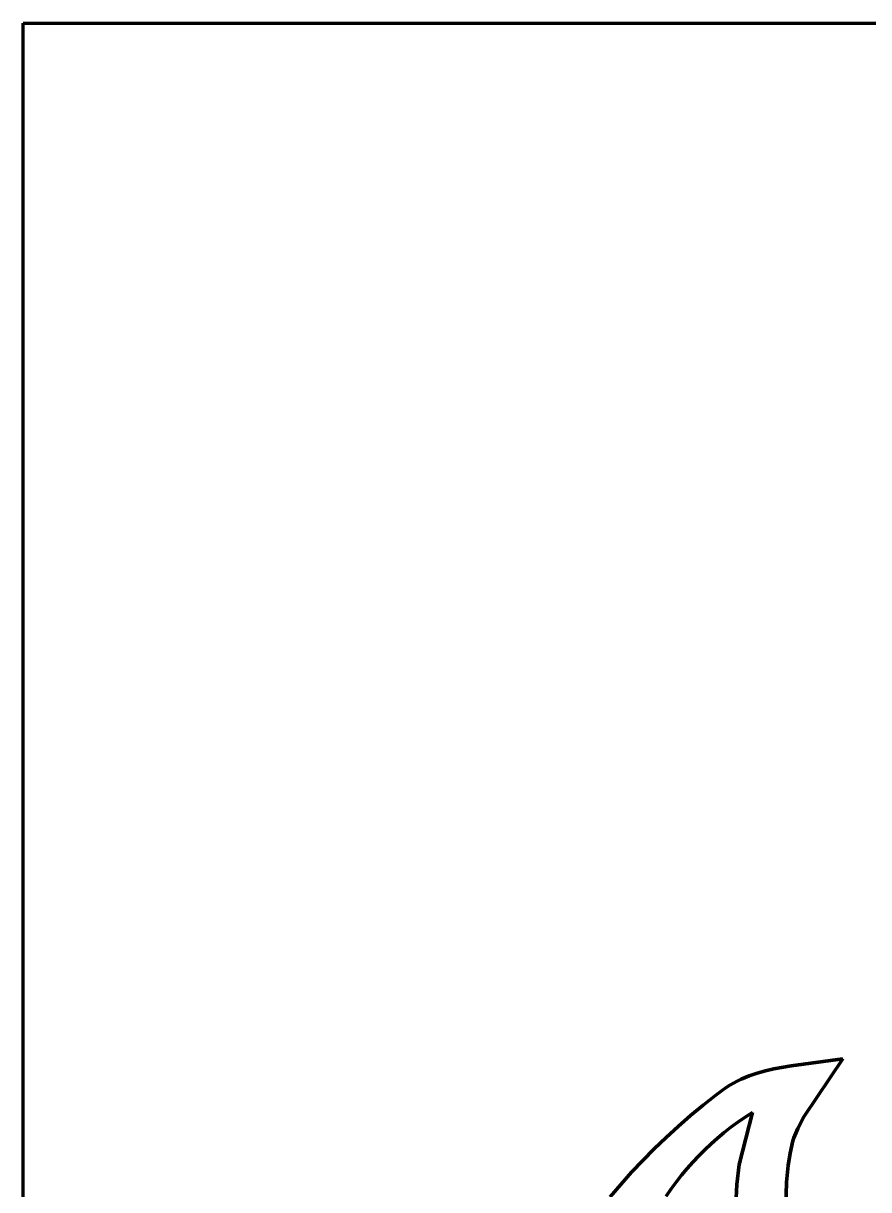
# Model space of a CAD drawing. Header units: millimetres. Extents: x 0 to 12, y 0 to 9.
# Drawn here: x 0 to 2.23, y 5.951 to 9.028 of the extents above; entities that cross this region are included whole.
import ezdxf

# ---------------------------------------------------------------- set-up
doc = ezdxf.new("R2010")
doc.units = ezdxf.units.MM
doc.layers.add('color#030303ff', color=7, linetype='CONTINUOUS', lineweight=100)
doc.layers.add('color#ffffffff', color=7, linetype='CONTINUOUS', lineweight=100)

msp = doc.modelspace()

# ---------------------------------------------------------------- linework, layer by layer
at = {"layer": 'color#030303ff'}
for p, q in [((1.9803, 6.2697), (2.0256, 6.2775)), ((2.0256, 6.2775), (2.1619, 6.296)), ((2.1619, 6.296), (2.0594, 6.1431)), ((1.8938, 6.2425), (1.9042, 6.247)), ((1.9042, 6.247), (1.9147, 6.2512)), ((1.9147, 6.2512), (1.9254, 6.255)), ((1.9254, 6.255), (1.9362, 6.2585)), ((1.9362, 6.2585), (1.9581, 6.2646)), ((1.9581, 6.2646), (1.9803, 6.2697)), ((1.8444, 6.2133), (1.8539, 6.22)), ((1.8539, 6.22), (1.8636, 6.2263)), ((1.8636, 6.2263), (1.8735, 6.2321)), ((1.8735, 6.2321), (1.8836, 6.2375)), ((1.8836, 6.2375), (1.8938, 6.2425)), ((1.7933, 6.1737), (1.8272, 6.2003)), ((1.8272, 6.2003), (1.8444, 6.2133)), ((1.76, 6.1462), (1.7933, 6.1737)), ((1.8888, 6.0173), (1.9235, 6.1544)), ((1.9235, 6.1544), (1.9041, 6.1421)), ((1.7275, 6.1178), (1.76, 6.1462)), ((1.8852, 6.1292), (1.8667, 6.1156)), ((1.9041, 6.1421), (1.8852, 6.1292)), ((2.0594, 6.1431), (2.0434, 6.112)), ((1.6957, 6.0887), (1.7275, 6.1178)), ((1.8488, 6.1016), (1.8313, 6.0869)), ((1.8667, 6.1156), (1.8488, 6.1016)), ((2.0434, 6.112), (2.033, 6.0878)), ((1.6647, 6.0587), (1.6957, 6.0887)), ((1.8143, 6.0718), (1.7978, 6.0561)), ((1.8313, 6.0869), (1.8143, 6.0718)), ((2.0298, 6.0796), (2.0231, 6.0472)), ((2.033, 6.0878), (2.0298, 6.0796)), ((1.6343, 6.028), (1.6647, 6.0587)), ((1.7818, 6.0399), (1.7663, 6.0233)), ((1.7978, 6.0561), (1.7818, 6.0399)), ((2.0231, 6.0472), (2.0181, 6.0147)), ((1.6048, 5.9966), (1.6343, 6.028)), ((1.7512, 6.0063), (1.7366, 5.9888)), ((1.7663, 6.0233), (1.7512, 6.0063)), ((1.8822, 5.9648), (1.8888, 6.0173)), ((2.0181, 6.0147), (2.0139, 5.971)), ((1.576, 5.9645), (1.6048, 5.9966)), ((1.7225, 5.9709), (1.7088, 5.9526)), ((1.7366, 5.9888), (1.7225, 5.9709)), ((2.0139, 5.971), (2.0119, 5.9053)), ((1.548, 5.9316), (1.576, 5.9645)), ((1.7088, 5.9526), (1.6956, 5.934)), ((1.8808, 5.9295), (1.8822, 5.9648))]:
    msp.add_line(p, q, dxfattribs=at)
at = {"layer": 'color#ffffffff'}
for p, q in [((0, 9.0278), (12.0278, 9.0278)), ((0, 0), (0, 9.0278)), ((2.0256, 6.2775), (1.9803, 6.2697)), ((2.1619, 6.296), (2.0256, 6.2775)), ((2.0594, 6.1431), (2.1619, 6.296)), ((1.9042, 6.247), (1.8938, 6.2425)), ((1.9147, 6.2512), (1.9042, 6.247)), ((1.9254, 6.255), (1.9147, 6.2512)), ((1.9362, 6.2585), (1.9254, 6.255)), ((1.9581, 6.2646), (1.9362, 6.2585)), ((1.9803, 6.2697), (1.9581, 6.2646)), ((1.8539, 6.22), (1.8444, 6.2133)), ((1.8636, 6.2263), (1.8539, 6.22)), ((1.8735, 6.2321), (1.8636, 6.2263)), ((1.8836, 6.2375), (1.8735, 6.2321)), ((1.8938, 6.2425), (1.8836, 6.2375)), ((1.8272, 6.2003), (1.7933, 6.1737)), ((1.8444, 6.2133), (1.8272, 6.2003)), ((1.7933, 6.1737), (1.76, 6.1462)), ((1.9235, 6.1544), (1.8888, 6.0173)), ((1.9041, 6.1421), (1.9235, 6.1544)), ((1.76, 6.1462), (1.7275, 6.1178)), ((1.8667, 6.1156), (1.8852, 6.1292)), ((1.8852, 6.1292), (1.9041, 6.1421)), ((2.0434, 6.112), (2.0594, 6.1431)), ((1.7275, 6.1178), (1.6957, 6.0887)), ((1.8313, 6.0869), (1.8488, 6.1016)), ((1.8488, 6.1016), (1.8667, 6.1156)), ((2.033, 6.0878), (2.0434, 6.112)), ((1.6957, 6.0887), (1.6647, 6.0587)), ((1.7978, 6.0561), (1.8143, 6.0718)), ((1.8143, 6.0718), (1.8313, 6.0869)), ((2.0231, 6.0472), (2.0298, 6.0796)), ((2.0298, 6.0796), (2.033, 6.0878)), ((1.6647, 6.0587), (1.6343, 6.028)), ((1.7663, 6.0233), (1.7818, 6.0399)), ((1.7818, 6.0399), (1.7978, 6.0561)), ((2.0181, 6.0147), (2.0231, 6.0472)), ((1.6343, 6.028), (1.6048, 5.9966)), ((1.7366, 5.9888), (1.7512, 6.0063)), ((1.7512, 6.0063), (1.7663, 6.0233)), ((1.8888, 6.0173), (1.8822, 5.9648)), ((2.0139, 5.971), (2.0181, 6.0147)), ((1.6048, 5.9966), (1.576, 5.9645)), ((1.7088, 5.9526), (1.7225, 5.9709)), ((1.7225, 5.9709), (1.7366, 5.9888)), ((2.0119, 5.9053), (2.0139, 5.971)), ((1.576, 5.9645), (1.548, 5.9316)), ((1.6956, 5.934), (1.7088, 5.9526)), ((1.8822, 5.9648), (1.8808, 5.9295))]:
    msp.add_line(p, q, dxfattribs=at)

doc.saveas('drawing.dxf')
